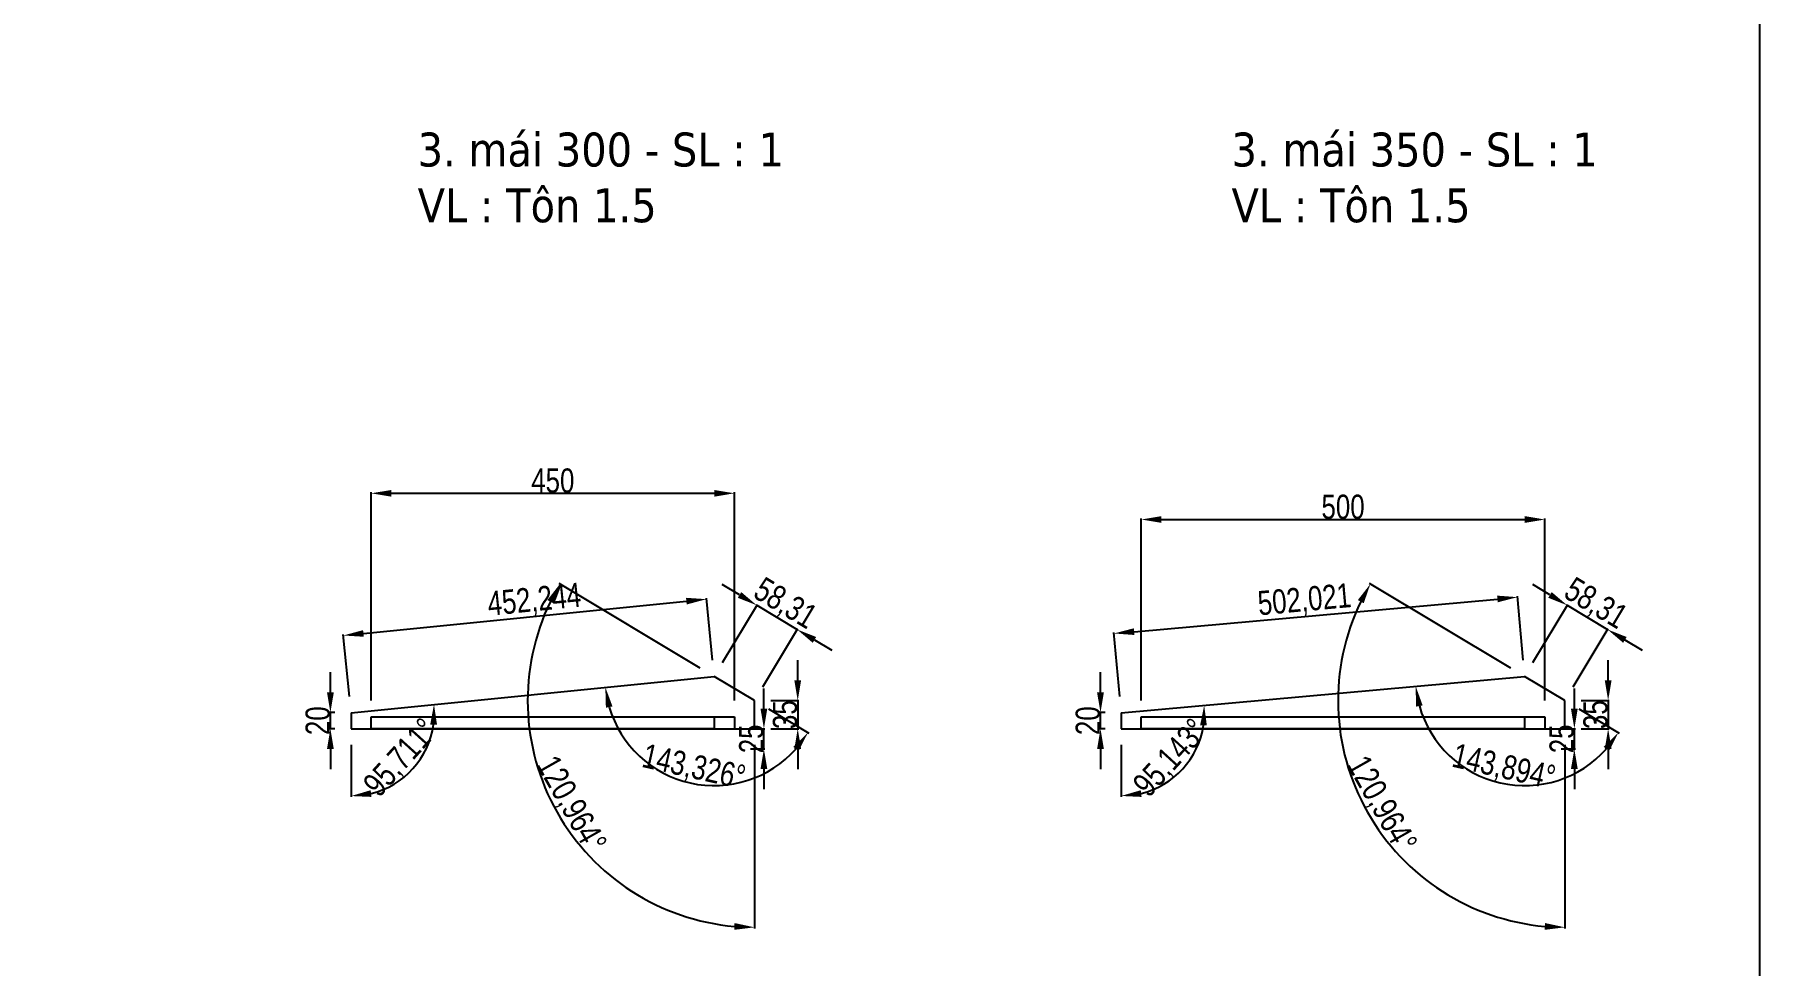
# Model space of a CAD drawing. Header units: inches. Extents: x 21 to 136330, y 8 to 58290.
# Drawn here: x 65794 to 67931, y 37281 to 38435 of the extents above; entities that cross this region are included whole.
import ezdxf

# ---------------------------------------------------------------- set-up
doc = ezdxf.new("R2010")
doc.units = ezdxf.units.IN
doc.header["$MEASUREMENT"] = 0
doc.layers.add('@.0.DM. NÉT CHÍNH', color=7, linetype='Continuous')
doc.layers.add('@.0.DM. NÉT CHÍNH @ 1', color=7, linetype='Continuous')
doc.styles.add('Note Text (ISO)', font='tahoma.ttf')
doc.styles.add('roman', font='roman.shx', dxfattribs={"width": 0.8})
doc.dimstyles.new('Kích thước Duy Mạnh', dxfattribs={"dimtxt": 30, "dimasz": 25, "dimexe": 1.25, "dimexo": 20, "dimtad": 1, "dimdec": 1, "dimtxsty": 'roman', "dimcen": 2.5, "dimclrd": 8, "dimclre": 8, "dimclrt": 2, "dimadec": 0, "dimazin": 0, "dimtfac": 1, "dimtdec": 1, "dimtix": 1, "dimtmove": 0, "dimatfit": 3, "dimfxl": 1, "dimtfillclr": 1, "dimarcsym": 0})

# ---------------------------------------------------------------- blocks, each defined once
blk = doc.blocks.new('*D2185')
at = {"layer": '@.0.DM. NÉT CHÍNH', "lineweight": -2, "transparency": 16777216}
for p, q in [((66739.3, 37634.3), (66739.3, 37659.3)), ((66739.3, 37609.3), (66739.3, 37574.3)), ((66739.3, 37549.3), (66739.3, 37524.3))]:
    blk.add_line(p, q, dxfattribs=at)
at = {"layer": '@.0.DM. NÉT CHÍNH', "color": 8, "lineweight": -2, "transparency": 16777216}
for p, q in [((66705.8, 37609.3), (66740.6, 37609.3)), ((66705.8, 37574.3), (66740.6, 37574.3))]:
    blk.add_line(p, q, dxfattribs=at)
at = {"layer": '@.0.DM. NÉT CHÍNH', "transparency": 16777216}
for points in [[(66735.1, 37634.3), (66743.5, 37634.3), (66739.3, 37609.3)], [(66735.1, 37549.3), (66743.5, 37549.3), (66739.3, 37574.3)]]:
    blk.add_solid(points, dxfattribs=at)
at = {"layer": 'Defpoints', "color": 0, "transparency": 16777216}
for p in [(66685.8, 37609.3), (66685.8, 37574.3), (66739.3, 37574.3)]:
    blk.add_point(p, dxfattribs=at)
at = {"layer": '@.0.DM. NÉT CHÍNH', "color": 2, "transparency": 16777216, "insert": (66723.7, 37591.8), "char_height": 30, "attachment_point": 5, "rotation": 90, "style": 'roman'}
blk.add_mtext('35', dxfattribs=at)
blk = doc.blocks.new('*D2186')
at = {"layer": '@.0.DM. NÉT CHÍNH', "lineweight": -2, "transparency": 16777216}
for p, q in [((66160.2, 37619.3), (66160.2, 37644.3)), ((66160.2, 37574.3), (66160.2, 37594.3)), ((66160.2, 37549.3), (66160.2, 37524.3))]:
    blk.add_line(p, q, dxfattribs=at)
at = {"layer": '@.0.DM. NÉT CHÍNH', "color": 8, "lineweight": -2, "transparency": 16777216}
for p, q in [((66165.8, 37594.3), (66159, 37594.3)), ((66165.8, 37574.3), (66159, 37574.3))]:
    blk.add_line(p, q, dxfattribs=at)
at = {"layer": '@.0.DM. NÉT CHÍNH', "transparency": 16777216}
for points in [[(66156, 37619.3), (66164.4, 37619.3), (66160.2, 37594.3)], [(66156, 37549.3), (66164.4, 37549.3), (66160.2, 37574.3)]]:
    blk.add_solid(points, dxfattribs=at)
at = {"layer": 'Defpoints', "color": 0, "transparency": 16777216}
for p in [(66160.2, 37594.3), (66185.8, 37594.3), (66185.8, 37574.3)]:
    blk.add_point(p, dxfattribs=at)
at = {"layer": '@.0.DM. NÉT CHÍNH', "color": 2, "transparency": 16777216, "insert": (66144.6, 37584.3), "char_height": 30, "attachment_point": 5, "rotation": 90, "style": 'roman'}
blk.add_mtext('20', dxfattribs=at)
blk = doc.blocks.new('*D2187')
at = {"layer": '@.0.DM. NÉT CHÍNH', "lineweight": -2, "transparency": 16777216}
for p, q in [((66697.4, 37599.3), (66697.4, 37624.3)), ((66697.4, 37549.3), (66697.4, 37574.3)), ((66697.4, 37524.3), (66697.4, 37499.3))]:
    blk.add_line(p, q, dxfattribs=at)
at = {"layer": '@.0.DM. NÉT CHÍNH', "color": 8, "lineweight": -2, "transparency": 16777216}
for p, q in [((66686.1, 37574.3), (66698.7, 37574.3)), ((66681, 37549.3), (66698.7, 37549.3))]:
    blk.add_line(p, q, dxfattribs=at)
at = {"layer": '@.0.DM. NÉT CHÍNH', "transparency": 16777216}
for points in [[(66693.2, 37599.3), (66701.6, 37599.3), (66697.4, 37574.3)], [(66693.2, 37524.3), (66701.6, 37524.3), (66697.4, 37549.3)]]:
    blk.add_solid(points, dxfattribs=at)
at = {"layer": 'Defpoints', "color": 0, "transparency": 16777216}
for p in [(66666.1, 37574.3), (66697.4, 37574.3), (66661, 37549.3)]:
    blk.add_point(p, dxfattribs=at)
at = {"layer": '@.0.DM. NÉT CHÍNH', "color": 2, "transparency": 16777216, "insert": (66681.8, 37561.8), "char_height": 30, "attachment_point": 5, "rotation": 90, "style": 'roman'}
blk.add_mtext('25', dxfattribs=at)
blk = doc.blocks.new('*D2188')
at = {"layer": '@.0.DM. NÉT CHÍNH', "lineweight": -2, "transparency": 16777216}
blk.add_line((66201.1, 37692.5), (66601.3, 37732.5), dxfattribs=at)
at = {"layer": '@.0.DM. NÉT CHÍNH', "color": 8, "lineweight": -2, "transparency": 16777216}
for p, q in [((66633.8, 37659.2), (66626.1, 37736.3)), ((66183.8, 37614.2), (66176.1, 37691.3))]:
    blk.add_line(p, q, dxfattribs=at)
at = {"layer": '@.0.DM. NÉT CHÍNH', "transparency": 16777216}
for points in [[(66600.9, 37736.7), (66601.7, 37728.4), (66626.2, 37735)], [(66200.7, 37696.6), (66201.5, 37688.4), (66176.2, 37690)]]:
    blk.add_solid(points, dxfattribs=at)
at = {"layer": 'Defpoints', "color": 0, "transparency": 16777216}
for p in [(66626.2, 37735), (66635.8, 37639.3), (66185.8, 37594.3)]:
    blk.add_point(p, dxfattribs=at)
at = {"layer": '@.0.DM. NÉT CHÍNH', "color": 2, "transparency": 16777216, "insert": (66413, 37732.3), "char_height": 30, "attachment_point": 5, "rotation": 5.7106, "style": 'roman'}
blk.add_mtext('452,244', dxfattribs=at)
blk = doc.blocks.new('*D2189')
at = {"layer": '@.0.DM. NÉT CHÍNH', "lineweight": -2, "transparency": 16777216}
for p, q in [((66667.2, 37740.2), (66645.8, 37753.1)), ((66688.6, 37727.4), (66738.6, 37697.4)), ((66760.1, 37684.5), (66781.5, 37671.7))]:
    blk.add_line(p, q, dxfattribs=at)
at = {"layer": '@.0.DM. NÉT CHÍNH', "color": 8, "lineweight": -2, "transparency": 16777216}
for p, q in [((66646.1, 37656.4), (66689.3, 37728.5)), ((66696.1, 37626.4), (66739.3, 37698.5))]:
    blk.add_line(p, q, dxfattribs=at)
at = {"layer": '@.0.DM. NÉT CHÍNH', "transparency": 16777216}
for points in [[(66669.3, 37743.8), (66665.1, 37736.7), (66688.6, 37727.4)], [(66762.2, 37688.1), (66757.9, 37680.9), (66738.6, 37697.4)]]:
    blk.add_solid(points, dxfattribs=at)
at = {"layer": 'Defpoints', "color": 0, "transparency": 16777216}
for p in [(66738.6, 37697.4), (66635.8, 37639.3), (66685.8, 37609.3)]:
    blk.add_point(p, dxfattribs=at)
at = {"layer": '@.0.DM. NÉT CHÍNH', "color": 2, "transparency": 16777216, "insert": (66723.1, 37728.2), "char_height": 30, "attachment_point": 5, "rotation": 329.0362, "style": 'roman'}
blk.add_mtext('58,31', dxfattribs=at)
blk = doc.blocks.new('*D2190')
at = {"layer": '@.0.DM. NÉT CHÍNH', "color": 8, "lineweight": -2, "transparency": 16777216}
blk.add_line((66185.8, 37554.3), (66185.8, 37489.7), dxfattribs=at)
at = {"layer": '@.0.DM. NÉT CHÍNH', "lineweight": -2, "transparency": 16777216}
blk.add_arc((66185.8, 37594.3), 103.4, 283.8916, 351.8189, dxfattribs=at)
at = {"layer": '@.0.DM. NÉT CHÍNH', "transparency": 16777216}
for points in [[(66283.9, 37579.6), (66292.3, 37579.5), (66288.6, 37604.6)], [(66211.1, 37489.8), (66210.1, 37498.1), (66185.8, 37490.9)]]:
    blk.add_solid(points, dxfattribs=at)
at = {"layer": 'Defpoints', "color": 0, "transparency": 16777216}
for p in [(66635.8, 37639.3), (66185.8, 37594.3), (66185.8, 37594.3), (66185.8, 37574.3), (66240.4, 37506.5)]:
    blk.add_point(p, dxfattribs=at)
at = {"layer": '@.0.DM. NÉT CHÍNH', "color": 2, "transparency": 16777216, "insert": (66248.7, 37537.3), "char_height": 30, "attachment_point": 5, "rotation": 47.8553, "style": 'roman'}
blk.add_mtext('95,711°', dxfattribs=at)
blk = doc.blocks.new('*D2191')
at = {"layer": '@.0.DM. NÉT CHÍNH', "color": 8, "lineweight": -2, "transparency": 16777216}
blk.add_line((66702.9, 37599), (66753, 37568.9), dxfattribs=at)
at = {"layer": '@.0.DM. NÉT CHÍNH', "lineweight": -2, "transparency": 16777216}
blk.add_arc((66635.8, 37639.3), 135.5, 196.2966, 318.4502, dxfattribs=at)
at = {"layer": '@.0.DM. NÉT CHÍNH', "transparency": 16777216}
for points in [[(66501.6, 37600.4), (66509.8, 37602), (66500.9, 37625.8)], [(66733.8, 37551.9), (66740.5, 37546.9), (66752, 37569.5)]]:
    blk.add_solid(points, dxfattribs=at)
at = {"layer": 'Defpoints', "color": 0, "transparency": 16777216}
for p in [(66635.8, 37639.3), (66635.8, 37639.3), (66685.8, 37609.3), (66185.8, 37594.3), (66555.1, 37530.4)]:
    blk.add_point(p, dxfattribs=at)
at = {"layer": '@.0.DM. NÉT CHÍNH', "color": 2, "transparency": 16777216, "insert": (66610.2, 37525.1), "char_height": 30, "attachment_point": 5, "rotation": 347.3734, "style": 'roman'}
blk.add_mtext('143,326°', dxfattribs=at)
blk = doc.blocks.new('*D2192')
at = {"layer": '@.0.DM. NÉT CHÍNH', "color": 8, "lineweight": -2, "transparency": 16777216}
for p, q in [((66618.6, 37649.6), (66443.6, 37754.6)), ((66685.8, 37554.3), (66685.8, 37326.8))]:
    blk.add_line(p, q, dxfattribs=at)
at = {"layer": '@.0.DM. NÉT CHÍNH', "lineweight": -2, "transparency": 16777216}
blk.add_arc((66685.8, 37609.3), 281.2, 154.1323, 264.9039, dxfattribs=at)
at = {"layer": '@.0.DM. NÉT CHÍNH', "transparency": 16777216}
for points in [[(66429.1, 37733.9), (66436.4, 37730), (66444.7, 37753.9)], [(66661, 37333.4), (66660.6, 37325), (66685.8, 37328.1)]]:
    blk.add_solid(points, dxfattribs=at)
at = {"layer": 'Defpoints', "color": 0, "transparency": 16777216}
for p in [(66635.8, 37639.3), (66685.8, 37609.3), (66685.8, 37609.3), (66408.3, 37563.5), (66685.8, 37574.3)]:
    blk.add_point(p, dxfattribs=at)
at = {"layer": '@.0.DM. NÉT CHÍNH', "color": 2, "transparency": 16777216, "insert": (66457.2, 37479.8), "char_height": 30, "attachment_point": 5, "rotation": 299.5181, "style": 'roman'}
blk.add_mtext('120,964°', dxfattribs=at)
blk = doc.blocks.new('*D2193')
at = {"layer": '@.0.DM. NÉT CHÍNH', "lineweight": -2, "transparency": 16777216}
for p, q in [((67743.6, 37634.3), (67743.6, 37659.3)), ((67743.6, 37609.3), (67743.6, 37574.3)), ((67743.6, 37549.3), (67743.6, 37524.3))]:
    blk.add_line(p, q, dxfattribs=at)
at = {"layer": '@.0.DM. NÉT CHÍNH', "color": 8, "lineweight": -2, "transparency": 16777216}
for p, q in [((67710.1, 37609.3), (67744.9, 37609.3)), ((67710.1, 37574.3), (67744.9, 37574.3))]:
    blk.add_line(p, q, dxfattribs=at)
at = {"layer": '@.0.DM. NÉT CHÍNH', "transparency": 16777216}
for points in [[(67739.4, 37634.3), (67747.8, 37634.3), (67743.6, 37609.3)], [(67739.4, 37549.3), (67747.8, 37549.3), (67743.6, 37574.3)]]:
    blk.add_solid(points, dxfattribs=at)
at = {"layer": 'Defpoints', "color": 0, "transparency": 16777216}
for p in [(67690.1, 37609.3), (67690.1, 37574.3), (67743.6, 37574.3)]:
    blk.add_point(p, dxfattribs=at)
at = {"layer": '@.0.DM. NÉT CHÍNH', "color": 2, "transparency": 16777216, "insert": (67728, 37591.8), "char_height": 30, "attachment_point": 5, "rotation": 90, "style": 'roman'}
blk.add_mtext('35', dxfattribs=at)
blk = doc.blocks.new('*D2194')
at = {"layer": '@.0.DM. NÉT CHÍNH', "lineweight": -2, "transparency": 16777216}
for p, q in [((67114.5, 37619.3), (67114.5, 37644.3)), ((67114.5, 37574.3), (67114.5, 37594.3)), ((67114.5, 37549.3), (67114.5, 37524.3))]:
    blk.add_line(p, q, dxfattribs=at)
at = {"layer": '@.0.DM. NÉT CHÍNH', "color": 8, "lineweight": -2, "transparency": 16777216}
for p, q in [((67120.1, 37594.3), (67113.3, 37594.3)), ((67120.1, 37574.3), (67113.3, 37574.3))]:
    blk.add_line(p, q, dxfattribs=at)
at = {"layer": '@.0.DM. NÉT CHÍNH', "transparency": 16777216}
for points in [[(67110.3, 37619.3), (67118.7, 37619.3), (67114.5, 37594.3)], [(67110.3, 37549.3), (67118.7, 37549.3), (67114.5, 37574.3)]]:
    blk.add_solid(points, dxfattribs=at)
at = {"layer": 'Defpoints', "color": 0, "transparency": 16777216}
for p in [(67114.5, 37594.3), (67140.1, 37594.3), (67140.1, 37574.3)]:
    blk.add_point(p, dxfattribs=at)
at = {"layer": '@.0.DM. NÉT CHÍNH', "color": 2, "transparency": 16777216, "insert": (67098.9, 37584.3), "char_height": 30, "attachment_point": 5, "rotation": 90, "style": 'roman'}
blk.add_mtext('20', dxfattribs=at)
blk = doc.blocks.new('*D2195')
at = {"layer": '@.0.DM. NÉT CHÍNH', "lineweight": -2, "transparency": 16777216}
for p, q in [((67701.7, 37599.3), (67701.7, 37624.3)), ((67701.7, 37549.3), (67701.7, 37574.3)), ((67701.7, 37524.3), (67701.7, 37499.3))]:
    blk.add_line(p, q, dxfattribs=at)
at = {"layer": '@.0.DM. NÉT CHÍNH', "color": 8, "lineweight": -2, "transparency": 16777216}
for p, q in [((67690.4, 37574.3), (67703, 37574.3)), ((67685.3, 37549.3), (67703, 37549.3))]:
    blk.add_line(p, q, dxfattribs=at)
at = {"layer": '@.0.DM. NÉT CHÍNH', "transparency": 16777216}
for points in [[(67697.5, 37599.3), (67705.9, 37599.3), (67701.7, 37574.3)], [(67697.5, 37524.3), (67705.9, 37524.3), (67701.7, 37549.3)]]:
    blk.add_solid(points, dxfattribs=at)
at = {"layer": 'Defpoints', "color": 0, "transparency": 16777216}
for p in [(67670.4, 37574.3), (67701.7, 37574.3), (67665.3, 37549.3)]:
    blk.add_point(p, dxfattribs=at)
at = {"layer": '@.0.DM. NÉT CHÍNH', "color": 2, "transparency": 16777216, "insert": (67686.1, 37561.8), "char_height": 30, "attachment_point": 5, "rotation": 90, "style": 'roman'}
blk.add_mtext('25', dxfattribs=at)
blk = doc.blocks.new('*D2196')
at = {"layer": '@.0.DM. NÉT CHÍNH', "lineweight": -2, "transparency": 16777216}
blk.add_line((67156.1, 37694.7), (67606.3, 37735.2), dxfattribs=at)
at = {"layer": '@.0.DM. NÉT CHÍNH', "color": 8, "lineweight": -2, "transparency": 16777216}
for p, q in [((67638.3, 37659.2), (67631.1, 37738.7)), ((67138.3, 37614.2), (67131.1, 37693.7))]:
    blk.add_line(p, q, dxfattribs=at)
at = {"layer": '@.0.DM. NÉT CHÍNH', "transparency": 16777216}
for points in [[(67606, 37739.4), (67606.7, 37731.1), (67631.2, 37737.5)], [(67155.8, 37698.9), (67156.5, 37690.6), (67131.2, 37692.5)]]:
    blk.add_solid(points, dxfattribs=at)
at = {"layer": 'Defpoints', "color": 0, "transparency": 16777216}
for p in [(67631.2, 37737.5), (67640.1, 37639.3), (67140.1, 37594.3)]:
    blk.add_point(p, dxfattribs=at)
at = {"layer": '@.0.DM. NÉT CHÍNH', "color": 2, "transparency": 16777216, "insert": (67367.5, 37732.3), "char_height": 30, "attachment_point": 5, "rotation": 5.1427, "style": 'roman'}
blk.add_mtext('502,021', dxfattribs=at)
blk = doc.blocks.new('*D2197')
at = {"layer": '@.0.DM. NÉT CHÍNH', "lineweight": -2, "transparency": 16777216}
for p, q in [((67671.5, 37740.2), (67650.1, 37753.1)), ((67692.9, 37727.4), (67742.9, 37697.4)), ((67764.4, 37684.5), (67785.8, 37671.7))]:
    blk.add_line(p, q, dxfattribs=at)
at = {"layer": '@.0.DM. NÉT CHÍNH', "color": 8, "lineweight": -2, "transparency": 16777216}
for p, q in [((67650.4, 37656.4), (67693.6, 37728.5)), ((67700.4, 37626.4), (67743.6, 37698.5))]:
    blk.add_line(p, q, dxfattribs=at)
at = {"layer": '@.0.DM. NÉT CHÍNH', "transparency": 16777216}
for points in [[(67673.6, 37743.8), (67669.4, 37736.7), (67692.9, 37727.4)], [(67766.5, 37688.1), (67762.2, 37680.9), (67742.9, 37697.4)]]:
    blk.add_solid(points, dxfattribs=at)
at = {"layer": 'Defpoints', "color": 0, "transparency": 16777216}
for p in [(67742.9, 37697.4), (67640.1, 37639.3), (67690.1, 37609.3)]:
    blk.add_point(p, dxfattribs=at)
at = {"layer": '@.0.DM. NÉT CHÍNH', "color": 2, "transparency": 16777216, "insert": (67727.5, 37728.2), "char_height": 30, "attachment_point": 5, "rotation": 329.0362, "style": 'roman'}
blk.add_mtext('58,31', dxfattribs=at)
blk = doc.blocks.new('*D2198')
at = {"layer": '@.0.DM. NÉT CHÍNH', "color": 8, "lineweight": -2, "transparency": 16777216}
blk.add_line((67140.1, 37554.3), (67140.1, 37489.7), dxfattribs=at)
at = {"layer": '@.0.DM. NÉT CHÍNH', "lineweight": -2, "transparency": 16777216}
blk.add_arc((67140.1, 37594.3), 103.3, 283.8996, 351.2431, dxfattribs=at)
at = {"layer": '@.0.DM. NÉT CHÍNH', "transparency": 16777216}
for points in [[(67238, 37578.7), (67246.3, 37578.4), (67243, 37603.5)], [(67165.4, 37489.8), (67164.4, 37498.1), (67140.1, 37491)]]:
    blk.add_solid(points, dxfattribs=at)
at = {"layer": 'Defpoints', "color": 0, "transparency": 16777216}
for p in [(67640.1, 37639.3), (67140.1, 37594.3), (67140.1, 37594.3), (67140.1, 37574.3), (67194.4, 37506.4)]:
    blk.add_point(p, dxfattribs=at)
at = {"layer": '@.0.DM. NÉT CHÍNH', "color": 2, "transparency": 16777216, "insert": (67202.7, 37537), "char_height": 30, "attachment_point": 5, "rotation": 47.5714, "style": 'roman'}
blk.add_mtext('95,143°', dxfattribs=at)
blk = doc.blocks.new('*D2240')
at = {"layer": '@.0.DM. NÉT CHÍNH', "color": 8, "lineweight": -2, "transparency": 16777216}
blk.add_line((67707.2, 37599), (67757.3, 37568.9), dxfattribs=at)
at = {"layer": '@.0.DM. NÉT CHÍNH', "lineweight": -2, "transparency": 16777216}
blk.add_arc((67640.1, 37639.3), 135.5, 195.7288, 318.4502, dxfattribs=at)
at = {"layer": '@.0.DM. NÉT CHÍNH', "transparency": 16777216}
for points in [[(67505.5, 37601.8), (67513.7, 37603.3), (67505.1, 37627.1)], [(67738.1, 37551.9), (67744.8, 37546.9), (67756.3, 37569.5)]]:
    blk.add_solid(points, dxfattribs=at)
at = {"layer": 'Defpoints', "color": 0, "transparency": 16777216}
for p in [(67640.1, 37639.3), (67640.1, 37639.3), (67690.1, 37609.3), (67140.1, 37594.3), (67558.7, 37530.9)]:
    blk.add_point(p, dxfattribs=at)
at = {"layer": '@.0.DM. NÉT CHÍNH', "color": 2, "transparency": 16777216, "insert": (67613.9, 37525.2), "char_height": 30, "attachment_point": 5, "rotation": 347.0895, "style": 'roman'}
blk.add_mtext('143,894°', dxfattribs=at)
blk = doc.blocks.new('*D2241')
at = {"layer": '@.0.DM. NÉT CHÍNH', "color": 8, "lineweight": -2, "transparency": 16777216}
for p, q in [((67622.9, 37649.6), (67447.9, 37754.6)), ((67690.1, 37554.3), (67690.1, 37326.8))]:
    blk.add_line(p, q, dxfattribs=at)
at = {"layer": '@.0.DM. NÉT CHÍNH', "lineweight": -2, "transparency": 16777216}
blk.add_arc((67690.1, 37609.3), 281.2, 154.1323, 264.9039, dxfattribs=at)
at = {"layer": '@.0.DM. NÉT CHÍNH', "transparency": 16777216}
for points in [[(67433.4, 37733.9), (67440.7, 37730), (67449, 37753.9)], [(67665.3, 37333.4), (67664.9, 37325), (67690.1, 37328.1)]]:
    blk.add_solid(points, dxfattribs=at)
at = {"layer": 'Defpoints', "color": 0, "transparency": 16777216}
for p in [(67640.1, 37639.3), (67690.1, 37609.3), (67690.1, 37609.3), (67412.6, 37563.5), (67690.1, 37574.3)]:
    blk.add_point(p, dxfattribs=at)
at = {"layer": '@.0.DM. NÉT CHÍNH', "color": 2, "transparency": 16777216, "insert": (67461.5, 37479.8), "char_height": 30, "attachment_point": 5, "rotation": 299.5181, "style": 'roman'}
blk.add_mtext('120,964°', dxfattribs=at)
blk = doc.blocks.new('*D2146')
at = {"layer": '@.0.DM. NÉT CHÍNH', "color": 8, "lineweight": -2, "transparency": 16777216}
for p, q in [((66210.8, 37609.3), (66210.8, 37867.5)), ((66660.8, 37609.3), (66660.8, 37867.5))]:
    blk.add_line(p, q, dxfattribs=at)
at = {"layer": '@.0.DM. NÉT CHÍNH', "lineweight": -2, "transparency": 16777216}
blk.add_line((66235.8, 37866.3), (66635.8, 37866.3), dxfattribs=at)
at = {"layer": '@.0.DM. NÉT CHÍNH', "transparency": 16777216}
for points in [[(66235.8, 37870.4), (66235.8, 37862.1), (66210.8, 37866.3)], [(66635.8, 37870.4), (66635.8, 37862.1), (66660.8, 37866.3)]]:
    blk.add_solid(points, dxfattribs=at)
at = {"layer": 'Defpoints', "color": 0, "transparency": 16777216}
for p in [(66660.8, 37866.3), (66210.8, 37589.3), (66660.8, 37589.3)]:
    blk.add_point(p, dxfattribs=at)
at = {"layer": '@.0.DM. NÉT CHÍNH', "color": 2, "transparency": 16777216, "insert": (66435.8, 37881.9), "char_height": 30, "attachment_point": 5, "style": 'roman'}
blk.add_mtext('450', dxfattribs=at)
blk = doc.blocks.new('*D2147')
at = {"layer": '@.0.DM. NÉT CHÍNH', "color": 8, "lineweight": -2, "transparency": 16777216}
for p, q in [((67165.1, 37609.3), (67165.1, 37835)), ((67665.1, 37609.3), (67665.1, 37835))]:
    blk.add_line(p, q, dxfattribs=at)
at = {"layer": '@.0.DM. NÉT CHÍNH', "lineweight": -2, "transparency": 16777216}
blk.add_line((67190.1, 37833.8), (67640.1, 37833.8), dxfattribs=at)
at = {"layer": '@.0.DM. NÉT CHÍNH', "transparency": 16777216}
for points in [[(67190.1, 37838), (67190.1, 37829.6), (67165.1, 37833.8)], [(67640.1, 37838), (67640.1, 37829.6), (67665.1, 37833.8)]]:
    blk.add_solid(points, dxfattribs=at)
at = {"layer": 'Defpoints', "color": 0, "transparency": 16777216}
for p in [(67665.1, 37833.8), (67165.1, 37589.3), (67665.1, 37589.3)]:
    blk.add_point(p, dxfattribs=at)
at = {"layer": '@.0.DM. NÉT CHÍNH', "color": 2, "transparency": 16777216, "insert": (67415.1, 37849.4), "char_height": 30, "attachment_point": 5, "style": 'roman'}
blk.add_mtext('500', dxfattribs=at)

msp = doc.modelspace()

# ---------------------------------------------------------------- linework, layer by layer
at = {"layer": '@.0.DM. NÉT CHÍNH', "color": 1}
for p, q in [((66185.7715, 37594.2655), (66635.7715, 37639.2653)), ((66685.7715, 37609.2653), (66635.7715, 37639.2653)), ((67140.0724, 37594.2655), (67640.0724, 37639.2653)), ((67690.0724, 37609.2653), (67640.0724, 37639.2653)), ((66685.7715, 37574.2653), (66685.7715, 37609.2653)), ((67690.0724, 37574.2653), (67690.0724, 37609.2653)), ((66185.7715, 37594.2655), (66185.7715, 37574.2653)), ((66615.7715, 37589.2653), (66660.7715, 37589.2653)), ((66660.7715, 37589.2653), (66660.7715, 37574.2653)), ((67140.0724, 37594.2655), (67140.0724, 37574.2653)), ((67620.0724, 37589.2653), (67665.0724, 37589.2653)), ((67665.0724, 37589.2653), (67665.0724, 37574.2653)), ((66185.7715, 37574.2653), (66660.7715, 37574.2653)), ((66660.7715, 37574.2653), (66685.7715, 37574.2653)), ((67140.0724, 37574.2653), (67665.0724, 37574.2653)), ((67665.0724, 37574.2653), (67690.0724, 37574.2653))]:
    msp.add_line(p, q, dxfattribs=at)
at = {"layer": '@.0.DM. NÉT CHÍNH', "color": 0}
msp.add_lwpolyline([(64644.453, 39686.0892), (67931.1525, 39686.0892), (67931.1525, 35817.5106), (64644.453, 35817.5106)], close=True, dxfattribs=at)
at = {"layer": '@.0.DM. NÉT CHÍNH', "color": 1}
for points in [[(66210.7715, 37589.2653), (66635.7715, 37589.2653), (66635.7715, 37574.2653), (66210.7715, 37574.2653)], [(67165.0724, 37589.2653), (67640.0724, 37589.2653), (67640.0724, 37574.2653), (67165.0724, 37574.2653)]]:
    msp.add_lwpolyline(points, close=True, dxfattribs=at)

# ---------------------------------------------------------------- texts
at = {"layer": '@.0.DM. NÉT CHÍNH', "color": 2, "char_height": 41.999999, "width": 551.411705, "attachment_point": 1, "line_spacing_factor": 0.987884, "style": 'Note Text (ISO)'}
for s, insert in [('3. mái 300 - SL : 1\\PVL : Tôn 1.5', (66268.3275, 38313.5821)), ('3. mái 350 - SL : 1\\PVL : Tôn 1.5', (67276.8995, 38313.5821))]:
    msp.add_mtext(s, dxfattribs=dict(at, insert=insert))

# ---------------------------------------------------------------- dimensions: what is measured, and where the dimension line sits
at = {"layer": '@.0.DM. NÉT CHÍNH @ 1', "color": 1}
for base, p1, p2, picture, middle in [((66660.7715, 37866.2618), (66210.7715, 37589.2653), (66660.7715, 37589.2653), '*D2146', (66435.7715, 37881.8868)), ((67665.0724, 37833.7903), (67165.0724, 37589.2653), (67665.0724, 37589.2653), '*D2147', (67415.0724, 37849.4153))]:
    dim = msp.add_linear_dim(base=base, p1=p1, p2=p2, dimstyle='Kích thước Duy Mạnh', override={"dimscale": 1, "dimdec": 3, "dimclrd": 256, "dimadec": 3, "dimtdec": 3, "dimtix": 1, "dimtofl": 1, "dimtmove": 0, "dimatfit": 3}, dxfattribs=at)
    dim.commit()
    dim.dimension.update_dxf_attribs({"geometry": picture, "text_midpoint": middle})
for base, p1, p2, angle, picture, middle in [((66626.1968, 37735.013), (66185.7715, 37594.2655), (66635.7715, 37639.2653), 5.7105678, '*D2188', (66414.8813, 37713.8816)), ((67631.2344, 37737.4662), (67140.0724, 37594.2655), (67640.0724, 37639.2653), 5.1427418, '*D2196', (67369.1821, 37713.8816))]:
    dim = msp.add_linear_dim(base=base, p1=p1, p2=p2, angle=angle, dimstyle='Kích thước Duy Mạnh', override={"dimscale": 1, "dimdec": 3, "dimclrd": 256, "dimadec": 3, "dimtdec": 3, "dimtix": 1, "dimtofl": 1, "dimtmove": 0, "dimatfit": 3}, dxfattribs=at)
    dim.commit()
    dim.dimension.update_dxf_attribs({"geometry": picture, "text_midpoint": middle, "dimtype": 129})
for base, line1, line2, picture, middle in [((66408.3434, 37563.5488), ((66685.7715, 37609.2653), (66635.7715, 37639.2653)), ((66685.7715, 37574.2653), (66685.7715, 37609.2653)), '*D2192', (66457.1809, 37479.8395)), ((67412.6443, 37563.5488), ((67690.0724, 37609.2653), (67640.0724, 37639.2653)), ((67690.0724, 37574.2653), (67690.0724, 37609.2653)), '*D2241', (67461.4818, 37479.8395)), ((66240.3989, 37506.5149), ((66185.7715, 37594.2655), (66635.7715, 37639.2653)), ((66185.7715, 37594.2655), (66185.7715, 37574.2653)), '*D2190', (66248.7081, 37537.3087)), ((66555.1445, 37530.3605), ((66685.7715, 37609.2653), (66635.7715, 37639.2653)), ((66185.7715, 37594.2655), (66635.7715, 37639.2653)), '*D2191', (66610.1913, 37525.0748)), ((67194.3786, 37506.3852), ((67140.0724, 37594.2655), (67640.0724, 37639.2653)), ((67140.0724, 37594.2655), (67140.0724, 37574.2653)), '*D2198', (67202.6824, 37537.0373)), ((67558.7276, 37530.8956), ((67690.0724, 37609.2653), (67640.0724, 37639.2653)), ((67140.0724, 37594.2655), (67640.0724, 37639.2653)), '*D2240', (67613.9266, 37525.203))]:
    dim = msp.add_angular_dim_2l(base=base, line1=line1, line2=line2, dimstyle='Kích thước Duy Mạnh', override={"dimscale": 1, "dimdec": 3, "dimclrd": 256, "dimadec": 3, "dimtdec": 3, "dimtix": 1, "dimtofl": 1, "dimtmove": 0, "dimatfit": 3}, dxfattribs=at)
    dim.commit()
    dim.dimension.update_dxf_attribs({"geometry": picture, "text_midpoint": middle})
for p1, p2, picture, middle in [((66635.7715, 37639.2653), (66685.7715, 37609.2653), '*D2189', (66723.1496, 37728.2287)), ((67640.0724, 37639.2653), (67690.0724, 37609.2653), '*D2197', (67727.4504, 37728.2287))]:
    dim = msp.add_aligned_dim(p1=p1, p2=p2, distance=102.7589, dimstyle='Kích thước Duy Mạnh', override={"dimscale": 1, "dimdec": 3, "dimclrd": 256, "dimadec": 3, "dimtdec": 3, "dimtix": 1, "dimtofl": 1, "dimtmove": 0, "dimatfit": 3}, dxfattribs=at)
    dim.commit()
    dim.dimension.update_dxf_attribs({"geometry": picture, "text_midpoint": middle})
for base, p1, p2, picture, middle in [((66160.2096, 37594.2655), (66185.7715, 37574.2653), (66185.7715, 37594.2655), '*D2186', (66144.5846, 37584.2654)), ((66739.3044, 37574.2653), (66685.7715, 37609.2653), (66685.7715, 37574.2653), '*D2185', (66723.6794, 37591.7653)), ((67114.5105, 37594.2655), (67140.0724, 37574.2653), (67140.0724, 37594.2655), '*D2194', (67098.8855, 37584.2654)), ((67743.6053, 37574.2653), (67690.0724, 37609.2653), (67690.0724, 37574.2653), '*D2193', (67727.9803, 37591.7653)), ((66697.4141, 37574.2653), (66661.0067, 37549.2653), (66666.1411, 37574.2653), '*D2187', (66681.7891, 37561.7653)), ((67701.715, 37574.2653), (67665.3076, 37549.2653), (67670.442, 37574.2653), '*D2195', (67686.09, 37561.7653))]:
    dim = msp.add_linear_dim(base=base, p1=p1, p2=p2, angle=90, dimstyle='Kích thước Duy Mạnh', override={"dimscale": 1, "dimdec": 3, "dimclrd": 256, "dimadec": 3, "dimtdec": 3, "dimtix": 1, "dimtofl": 1, "dimtmove": 0, "dimatfit": 3}, dxfattribs=at)
    dim.commit()
    dim.dimension.update_dxf_attribs({"geometry": picture, "text_midpoint": middle})

doc.saveas('drawing.dxf')
